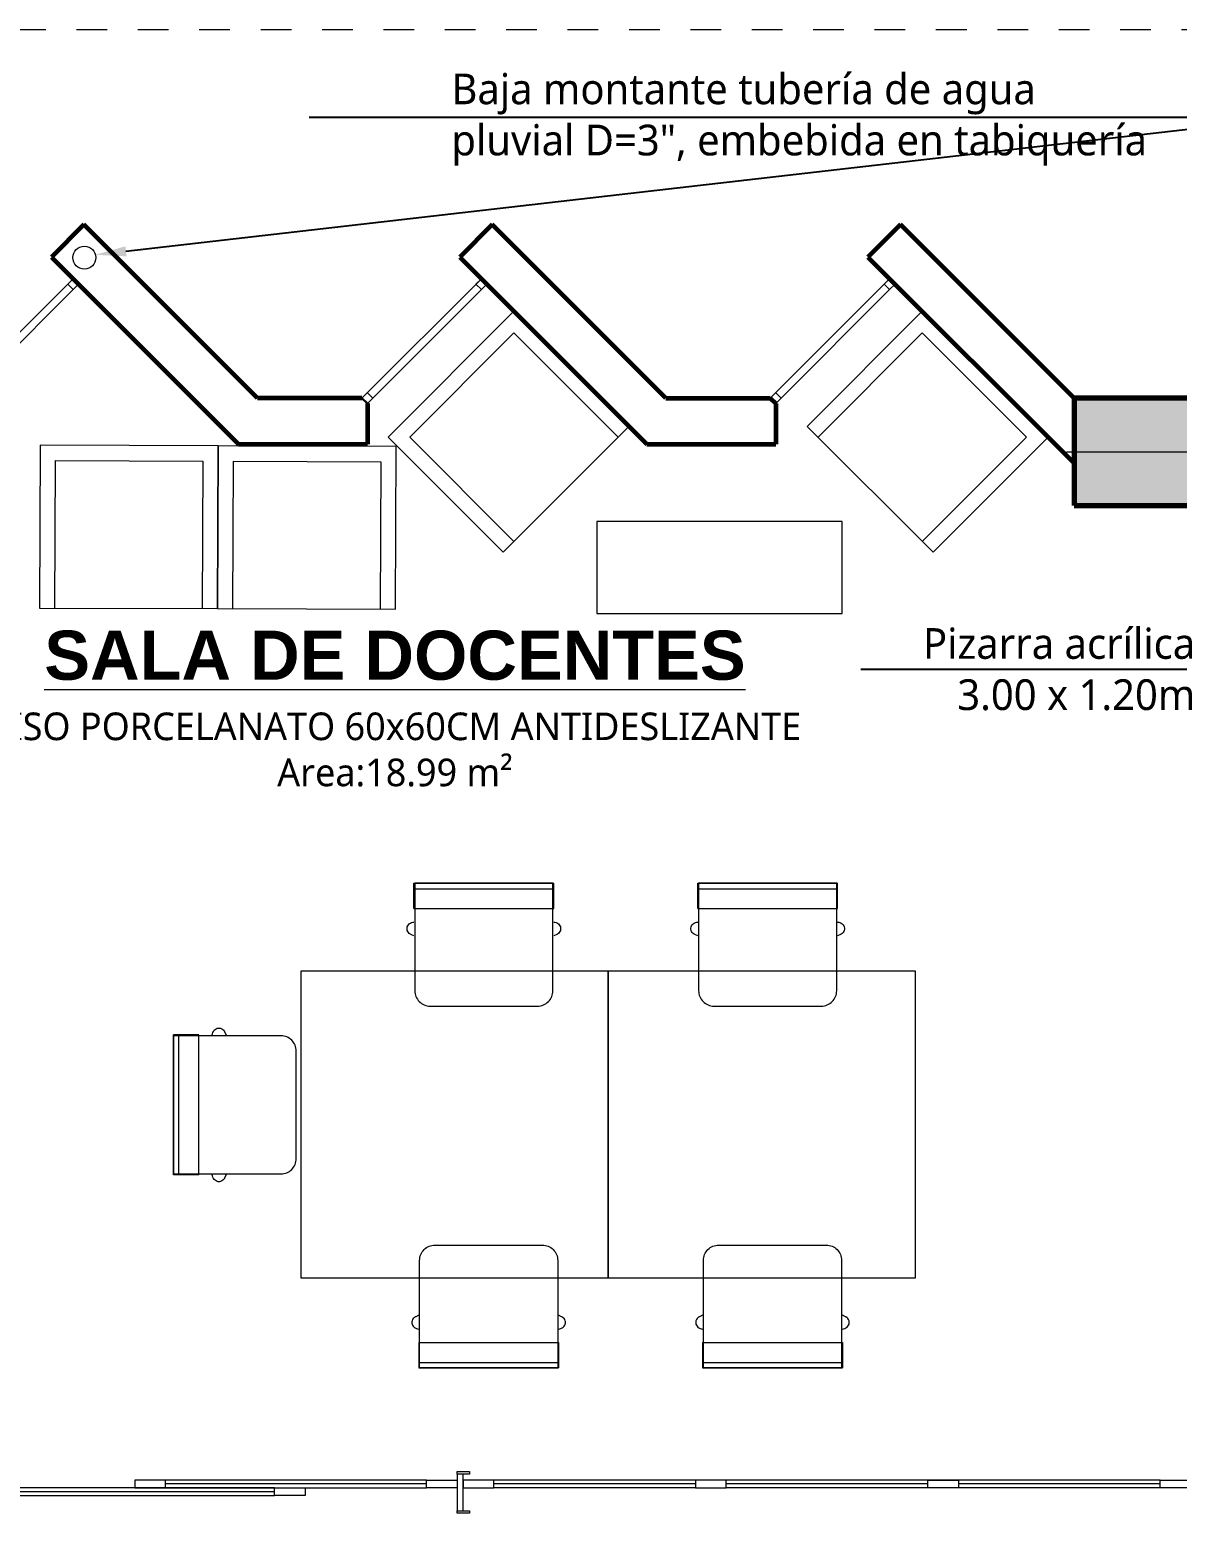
# Model space of a CAD drawing. Header units: millimetres. Extents: x 1 to 121, y 0 to 90.
# Drawn here: x 51.609 to 55.348, y 64.266 to 69.098 of the extents above; entities that cross this region are included whole.
import ezdxf
from ezdxf import colors
from ezdxf.entities.mleader import LeaderData, LeaderLine
from ezdxf.math import Vec2, Vec3

# ---------------------------------------------------------------- set-up
doc = ezdxf.new("R2010")
doc.units = ezdxf.units.MM
doc.linetypes.add('DASHED2', pattern=[0.375, 0.25, -0.125])
doc.linetypes.add('HIDDEN2', pattern=[0.1875, 0.125, -0.0625])
for name, color, linetype, lineweight in [('COLUMNAS 50', 32, 'Continuous', 70), ('Cotas varias El', 253, 'Continuous', 13), ('Equipamiento SR', 23, 'Continuous', 0), ('GRAFO 4', 7, 'Continuous', 30), ('I.S. CANALETAS', 12, 'Continuous', 0), ('letras sr', 7, 'Continuous', 5), ('Muebles fijos El', 101, 'Continuous', 0), ('Muros el', 144, 'Continuous', 60), ('proyecciones', 1, 'DASHED2', 5), ('Vanos', 140, 'Continuous', 5)]:
    doc.layers.add(name, color=color, linetype=linetype, lineweight=lineweight)
doc.layers.add('Mobiliario', color=7, linetype='Continuous', lineweight=0, true_color=0x7f7f7f)
doc.styles.add('Generales', font='trebuc.ttf', dxfattribs={"height": 0.1})
doc.styles.add('Santa Rosa 1 50', font='trebuc.ttf')

# ---------------------------------------------------------------- blocks, each defined once
blk = doc.blocks.new('Columna 1.10 x0.30')
at = {"true_color": 0xc7c8ca}
h = blk.add_hatch(color=9, dxfattribs=at)
h.dxf.hatch_style = 1
h.paths.add_polyline_path([(-234.8493, 113.8066), (-235.9493, 113.8066), (-235.9493, 113.4566), (-234.8493, 113.4566)])
h.paths.add_polyline_path([(-235.3906, 113.6316, -1), (-235.408, 113.6316, -1)], flags=16)
at = {"layer": 'COLUMNAS 50', "color": 1, "linetype": 'Continuous', "lineweight": 5}
for p, q in [((-235.3993, 113.8732), (-235.3993, 113.6932)), ((-235.9743, 113.6316), (-235.4443, 113.6316)), ((-234.8243, 113.6316), (-235.3543, 113.6316)), ((-235.3993, 113.5616), (-235.3993, 113.3816))]:
    blk.add_line(p, q, dxfattribs=at)
at = {"layer": 'COLUMNAS 50', "linetype": 'Continuous'}
blk.add_lwpolyline([(-235.9493, 113.4566), (-234.8493, 113.4566), (-234.8493, 113.8066), (-235.9493, 113.8066)], close=True, dxfattribs=at)
at = {"layer": 'COLUMNAS 50', "color": 1, "linetype": 'Continuous', "lineweight": 5}
blk.add_circle((-235.3993, 113.6316), 0.00871, dxfattribs=at)
blk.add_point((-235.3993, 113.6316), dxfattribs=at)
blk = doc.blocks.new('A$C25F65E93')
at = {"layer": 'Equipamiento SR', "linetype": 'Continuous'}
for p, q in [((0.1269, 0.4816), (0.1282, 0.4858)), ((0.1282, 0.4858), (0.1301, 0.4896)), ((0.1301, 0.4896), (0.1325, 0.493)), ((0.1325, 0.493), (0.1354, 0.4959)), ((0.1354, 0.4959), (0.1387, 0.4981)), ((0.1387, 0.4981), (0.1423, 0.4996)), ((0.1423, 0.4996), (0.146, 0.5004)), ((0.146, 0.5004), (0.1498, 0.5004)), ((0.1498, 0.5004), (0.1536, 0.4996)), ((0.1536, 0.4996), (0.1571, 0.4981)), ((0.1571, 0.4981), (0.1604, 0.4959)), ((0.1604, 0.4959), (0.1633, 0.493)), ((0.1633, 0.493), (0.1658, 0.4896)), ((0.1658, 0.4896), (0.1667, 0.4877)), ((0.1667, 0.4877), (0.1714, 0.4782)), ((0.018, 0.4782), (0, 0.4782)), ((0, 0.0222), (0, 0.4782)), ((0.0824, 0.4782), (0.018, 0.4782)), ((0.018, 0.0222), (0.018, 0.4782)), ((0.0824, 0.0222), (0.0824, 0.4782)), ((0.1264, 0.4782), (0.1269, 0.4816)), ((0.018, 0.0222), (0, 0.0222)), ((0.0824, 0.0222), (0.018, 0.0222)), ((0.1269, 0.0187), (0.1264, 0.0222)), ((0.1282, 0.0146), (0.1269, 0.0187)), ((0.1301, 0.0107), (0.1282, 0.0146)), ((0.1325, 0.0073), (0.1301, 0.0107)), ((0.1354, 0.0045), (0.1325, 0.0073)), ((0.1387, 0.0023), (0.1354, 0.0045)), ((0.1423, 0.0008), (0.1387, 0.0023)), ((0.146, 0), (0.1423, 0.0008)), ((0.1536, 0.0008), (0.1498, 0)), ((0.1571, 0.0023), (0.1536, 0.0008)), ((0.1604, 0.0045), (0.1571, 0.0023)), ((0.1633, 0.0073), (0.1604, 0.0045)), ((0.1658, 0.0107), (0.1633, 0.0073)), ((0.1667, 0.0127), (0.1658, 0.0107)), ((0.1714, 0.0222), (0.1667, 0.0127)), ((0.1498, 0), (0.146, 0))]:
    blk.add_line(p, q, dxfattribs=at)
blk.add_lwpolyline([(0, 0.0252), (0.35, 0.0252, 0.414214), (0.4, 0.0752), (0.4, 0.4252, 0.414214), (0.35, 0.4752), (0, 0.4752), (0, 0.0252)], format="xyb", dxfattribs=at)
blk = doc.blocks.new('A$C252D5CB4')
at = {"layer": 'Vanos', "linetype": 'Continuous'}
blk.add_line((0.02, 0.128), (0.02, 0.008), dxfattribs=at)
for points in [[(0, 0.128), (0, 0.136), (0.04, 0.136), (0.04, 0.128)], [(0.02, 0.128), (0.02, 0.008), (0.04, 0.008), (0.04, 0.128)], [(0, 0), (0, 0.008), (0.04, 0.008), (0.04, 0)]]:
    blk.add_lwpolyline(points, close=True, dxfattribs=at)

msp = doc.modelspace()

# ---------------------------------------------------------------- linework, layer by layer
at = {"layer": 'Cotas varias El'}
for points in [[(52.494, 65.0327), (52.494, 66.0327), (53.494, 66.0327), (53.494, 65.0327), (52.494, 65.0327)], [(53.494, 65.0327), (53.494, 66.0327), (54.494, 66.0327), (54.494, 65.0327), (53.494, 65.0327)]]:
    msp.add_lwpolyline(points, dxfattribs=at)
at = {"layer": 'GRAFO 4', "linetype": 'Continuous'}
msp.add_line((52.6921, 67.8985), (52.7097, 67.8808), dxfattribs=at)
at = {"layer": 'I.S. CANALETAS'}
msp.add_circle((51.7876, 68.356), 0.0375, dxfattribs=at)
at = {"layer": 'Mobiliario'}
for points in [[(53.1517, 67.3964), (53.5618, 67.8066), (53.187, 68.1813), (52.7769, 67.7712)], [(54.1423, 67.8066), (54.5524, 67.3964), (54.9272, 67.7712), (54.5171, 68.1813)], [(51.6417, 67.2149), (52.2217, 67.213), (52.2235, 67.743), (51.6435, 67.7449)], [(52.2217, 67.213), (52.8017, 67.211), (52.8035, 67.741), (52.2235, 67.743)]]:
    msp.add_lwpolyline(points, close=True, dxfattribs=at)
for points in [[(53.187, 67.4318), (52.8476, 67.7712), (53.187, 68.1106), (53.5265, 67.7712)], [(54.1777, 67.7712), (54.5171, 68.1106), (54.8565, 67.7712), (54.5171, 67.4318)], [(51.6917, 67.2148), (51.6933, 67.6948), (52.1733, 67.6931), (52.1717, 67.2131)], [(52.2717, 67.2128), (52.2733, 67.6928), (52.7533, 67.6911), (52.7517, 67.2111)], [(53.4569, 67.4965), (53.4569, 67.1965), (53.8569, 67.1965)], [(53.8569, 67.4965), (53.4569, 67.4965)], [(53.8569, 67.1965), (54.2569, 67.1965), (54.2569, 67.4965), (53.8569, 67.4965)]]:
    msp.add_lwpolyline(points, dxfattribs=at)
at = {"layer": 'Muros el', "ltscale": 0.05}
for p, q in [((54.0221, 67.8985), (54.0398, 67.8808)), ((54.0221, 67.8985), (54.0398, 67.8808)), ((52.7097, 67.8808), (52.7097, 67.7485)), ((54.0398, 67.8808), (54.0398, 67.7485)), ((52.2899, 67.7485), (52.7097, 67.7485))]:
    msp.add_line(p, q, dxfattribs=at)
for points in [[(51.7863, 68.4642), (51.6802, 68.3581)], [(52.352, 67.8985), (51.7863, 68.4642)], [(53.1163, 68.4642), (53.0103, 68.3581)], [(53.682, 67.8985), (53.1163, 68.4642)], [(54.4464, 68.4642), (54.3403, 68.3581)], [(55.012, 67.8985), (54.4464, 68.4642)], [(51.6802, 68.3581), (52.2899, 67.7485)], [(53.0103, 68.3581), (53.6199, 67.7485)], [(54.3403, 68.3581), (55.012, 67.6864)], [(52.6921, 67.8985), (52.352, 67.8985)], [(53.682, 67.8985), (54.0221, 67.8985)], [(53.6199, 67.7485), (54.0398, 67.7485)]]:
    msp.add_lwpolyline(points, dxfattribs=at)
at = {"layer": 'proyecciones', "linetype": 'HIDDEN2', "ltscale": 0.5}
msp.add_lwpolyline([(60.462, 67.8985), (60.462, 69.0985), (31.662, 69.0985), (31.662, 67.8985)], dxfattribs=at)
at = {"layer": 'Vanos', "color": 7, "linetype": 'Continuous'}
for p, q in [((51.362, 67.8984), (51.751, 68.2874)), ((51.751, 68.2874), (51.7333, 68.2697)), ((51.751, 68.2874), (51.7686, 68.2697)), ((52.6921, 67.8985), (53.081, 68.2874)), ((53.081, 68.2874), (53.0633, 68.2697)), ((53.081, 68.2874), (53.0987, 68.2697)), ((54.0221, 67.8985), (54.411, 68.2874)), ((54.411, 68.2874), (54.3933, 68.2697)), ((54.411, 68.2874), (54.4287, 68.2697)), ((51.3974, 67.8984), (51.751, 68.252)), ((51.7333, 68.2697), (51.751, 68.252)), ((51.751, 68.252), (51.7686, 68.2697)), ((52.7274, 67.8985), (53.081, 68.252)), ((53.0633, 68.2697), (53.081, 68.252)), ((53.081, 68.252), (53.0987, 68.2697)), ((54.0575, 67.8985), (54.411, 68.252)), ((54.3933, 68.2697), (54.411, 68.252)), ((54.411, 68.252), (54.4287, 68.2697)), ((52.7274, 67.8985), (52.7097, 67.9162)), ((52.7097, 67.8808), (52.7274, 67.8985)), ((54.0575, 67.8985), (54.0398, 67.9162)), ((54.0398, 67.8808), (54.0575, 67.8985)), ((52.902, 64.3744), (52.052, 64.3744)), ((53.7786, 64.3744), (53.122, 64.3744)), ((54.6352, 64.3744), (53.8786, 64.3744)), ((55.292, 64.3744), (54.6352, 64.3744)), ((52.4071, 64.3494), (51.5571, 64.3494)), ((52.4071, 64.3369), (51.5571, 64.3369)), ((51.5571, 64.3244), (52.4071, 64.3244)), ((52.902, 64.3619), (52.052, 64.3619)), ((52.052, 64.3494), (52.902, 64.3494)), ((53.7786, 64.3619), (53.122, 64.3619)), ((53.7786, 64.3494), (53.122, 64.3494)), ((54.5352, 64.3619), (53.8786, 64.3619)), ((54.6352, 64.3494), (53.8786, 64.3494)), ((55.292, 64.3619), (54.6352, 64.3619)), ((55.292, 64.3494), (54.6352, 64.3494))]:
    msp.add_line(p, q, dxfattribs=at)
at = {"layer": 'Vanos', "linetype": 'Continuous'}
for points in [[(51.952, 64.3494), (52.052, 64.3494), (52.052, 64.3744), (51.952, 64.3744)], [(53.002, 64.3494), (52.902, 64.3494), (52.902, 64.3744), (53.002, 64.3744)], [(53.022, 64.3494), (53.122, 64.3494), (53.122, 64.3744), (53.022, 64.3744)], [(53.7786, 64.3494), (53.8786, 64.3494), (53.8786, 64.3744), (53.7786, 64.3744)], [(54.6352, 64.3494), (54.5352, 64.3494), (54.5352, 64.3744), (54.6352, 64.3744)], [(55.392, 64.3494), (55.292, 64.3494), (55.292, 64.3744), (55.392, 64.3744)], [(52.5071, 64.3244), (52.4071, 64.3244), (52.4071, 64.3494), (52.5071, 64.3494)]]:
    msp.add_lwpolyline(points, close=True, dxfattribs=at)

# ---------------------------------------------------------------- block references
at = {"layer": 'COLUMNAS 50'}
msp.add_blockref('Columna 1.10 x0.30', (290.9614, -45.9081), dxfattribs=at)
at = {"layer": 'Muebles fijos El', "rotation": 270}
for p in [(52.8389, 66.3184), (53.7635, 66.3184)]:
    msp.add_blockref('A$C25F65E93', p, dxfattribs=at)
at = {"layer": 'Muebles fijos El'}
msp.add_blockref('A$C25F65E93', (52.0779, 65.3465), dxfattribs=at)
at = {"layer": 'Muebles fijos El', "xscale": -1, "rotation": 270}
for p in [(52.8546, 64.74), (53.7792, 64.74)]:
    msp.add_blockref('A$C25F65E93', p, dxfattribs=at)
at = {"layer": 'Vanos', "linetype": 'Continuous', "rotation": 180}
msp.add_blockref('A$C252D5CB4', (53.042, 64.4024), dxfattribs=at)

# ---------------------------------------------------------------- texts
at = {"layer": 'letras sr', "insert": (49.87, 67.1412), "char_height": 0.209, "attachment_point": 1, "style": 'Santa Rosa 1 50'}
msp.add_mtext_dynamic_manual_height_columns('\\pxqc;{\\fSwis721 Ex BT|b1|i0|c0|p34;\\H0.76555x;\\LSALA DE DOCENTES\\H1.30625x;\\P\\fTrebuchet MS|b0|i0|c0|p34;\\H0.43062x;\\lPISO PORCELANATO 60x60CM ANTIDESLIZANTE\\H1x;\\PArea:18.99 m²}', width=5.859027, gutter_width=1, heights=[0], dxfattribs=at)

# ---------------------------------------------------------------- leaders
at = {"layer": 'letras sr'}
ml = msp.add_multileader_mtext('Standard', dxfattribs=at)
ml.set_content('{\\H0.86957x;Baja montante tubería de agua\\Ppluvial D=3", embebida en tabiquería}', color=256, style='Generales')
ml.set_leader_properties()
ml.build(insert=Vec2(0, 0))
ml.multileader.update_dxf_attribs({"text_right_attachment_type": 6, "dogleg_length": 0.36, "arrow_head_size": 0.1})
ctx = ml.context
ctx.base_point, ctx.char_height, ctx.arrow_head_size, ctx.landing_gap_size, ctx.plane_origin = Vec3(52.8934, 68.884), 0.115, 0.1, 0.09, Vec3(52.1651, 69.2286)
ctx.right_attachment = 6
notes = []
notes.append((ctx, [(1, (1, 1, 0), (55.7165, 68.8124), (-1, 0), 0.36, [(0, [(51.8239, 68.3652)], 0, []), (1, [(56.5407, 68.3825)], 0, [])])]))
ctx.mtext.insert, ctx.mtext.rotation, ctx.mtext.flow_direction = Vec3(52.9834, 68.9557), 6.283185, 5
ml = msp.add_multileader_mtext('Standard', dxfattribs=at)
ml.set_content('{\\H0.86957x;Pizarra acrílica\\P3.00 x 1.20m} ', color=256, style='Generales')
ml.set_leader_properties()
ml.build(insert=Vec2(0, 0))
ml.multileader.update_dxf_attribs({"text_right_attachment_type": 6, "dogleg_length": 0.36, "arrow_head_size": 0.18})
ctx = ml.context
ctx.base_point, ctx.char_height, ctx.arrow_head_size, ctx.landing_gap_size, ctx.plane_origin = Vec3(54.4024, 67.0912), 0.115, 0.18, 0.09, Vec3(55.6716, 67.7725)
ctx.right_attachment, ctx.text_align_type = 6, 2
notes.append((ctx, [(1, (1, 1, 0), (55.6793, 67.0144), (-1, 0), 0.1826, [(0, [(55.9688, 66.7517)], 0, [])])]))
ctx.mtext.insert, ctx.mtext.alignment, ctx.mtext.flow_direction = Vec3(55.4067, 67.1494), 3, 5
for ctx, leaders in notes:
    for number, flags, end, landing, length, lines in leaders:
        leader = LeaderData()
        leader.index, (leader.has_last_leader_line, leader.has_dogleg_vector, leader.attachment_direction) = number, flags
        leader.last_leader_point, leader.dogleg_vector, leader.dogleg_length = Vec3(end), Vec3(landing), length
        for number, points, colour, breaks in lines:
            line = LeaderLine()
            line.index, line.vertices, line.color, line.breaks = number, Vec3.list(points), colors.encode_raw_color(colour), breaks
            leader.lines.append(line)
        ctx.leaders.append(leader)

doc.saveas('drawing.dxf')
